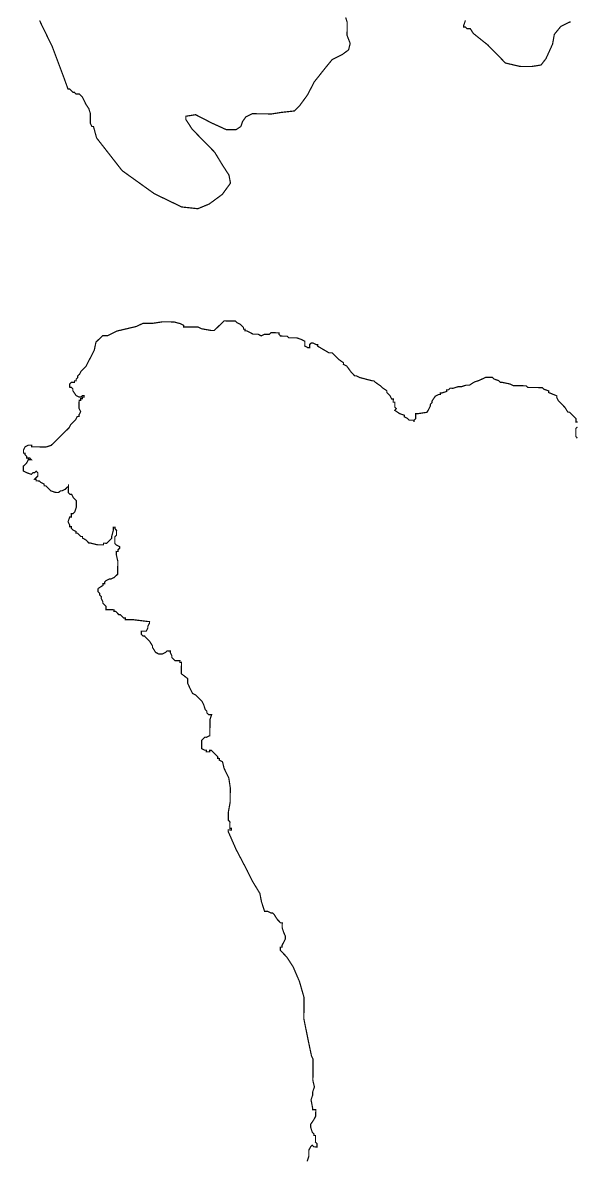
# Model space of a CAD drawing. Header units: metres. Extents: x 290190 to 339802, y 1811045 to 1991312.
# Drawn here: x 297345 to 298719, y 1971597 to 1974414 of the extents above; entities that cross this region are included whole.
import ezdxf

# ---------------------------------------------------------------- set-up
doc = ezdxf.new("R2010")
doc.units = ezdxf.units.M
doc.header["$MEASUREMENT"] = 0
doc.layers.add('HAZARDS LINE', color=1, linetype='Continuous')

msp = doc.modelspace()

# ---------------------------------------------------------------- linework, layer by layer
at = {"layer": 'HAZARDS LINE', "lineweight": 18}
for points in [[(298146.4, 1974426.8, 3.01, 3.01, 0), (298150.3, 1974414.7, 3.01, 3.01, 0), (298149.9, 1974382.5, 3.01, 3.01, 0), (298157.7, 1974362.3, 3.01, 3.01, 0), (298153.5, 1974346.3, 3.01, 3.01, 0), (298137.3, 1974334.4, 3.01, 3.01, 0), (298113.1, 1974322.6, 3.01, 3.01, 0), (298096.8, 1974302.7, 3.01, 3.01, 0), (298068.3, 1974266.8, 3.01, 3.01, 0), (298051.8, 1974234.9, 3.01, 3.01, 0), (298031.4, 1974207, 3.01, 3.01, 0), (298019.2, 1974195, 3.01, 3.01, 0), (297987, 1974191.4, 3.01, 3.01, 0), (297962.9, 1974187.6, 3.01, 3.01, 0), (297914.6, 1974188.1, 3.01, 3.01, 0), (297898.5, 1974180.3, 3.01, 3.01, 0), (297890.3, 1974168.3, 3.01, 3.01, 0), (297886.2, 1974156.3, 3.01, 3.01, 0), (297874, 1974148.4, 3.01, 3.01, 0), (297849.9, 1974148.7, 3.01, 3.01, 0), (297813.9, 1974165.1, 3.01, 3.01, 0), (297773.9, 1974185.7, 3.01, 3.01, 0), (297749.8, 1974181.9, 3.01, 3.01, 0), (297749.7, 1974173.9, 3.01, 3.01, 0), (297765.5, 1974149.6, 3.01, 3.01, 0), (297797.3, 1974117.1, 3.01, 3.01, 0), (297821.2, 1974092.7, 3.01, 3.01, 0), (297840.9, 1974060.3, 3.01, 3.01, 0), (297856.7, 1974036, 3.01, 3.01, 0), (297860.5, 1974015.9, 3.01, 3.01, 0), (297840.1, 1973988, 3.01, 3.01, 0), (297807.7, 1973964.2, 3.01, 3.01, 0), (297779.4, 1973952.5, 3.01, 3.01, 0), (297739.3, 1973956.9, 3.01, 3.01, 0), (297671.3, 1973989.8, 3.01, 3.01, 0), (297591.5, 1974047, 3.01, 3.01, 0), (297528.1, 1974128.1, 3.01, 3.01, 0), (297520.4, 1974156.3, 3.01, 3.01, 0), (297516.4, 1974156.4, 3.01, 3.01, 0), (297512.5, 1974164.4, 3.01, 3.01, 0), (297512.7, 1974188.6, 3.01, 3.01, 0), (297508.8, 1974200.7, 3.01, 3.01, 0), (297500.9, 1974212.8, 3.01, 3.01, 0), (297497, 1974220.9, 3.01, 3.01, 0), (297493.1, 1974229, 3.01, 3.01, 0), (297485.1, 1974237.1, 3.01, 3.01, 0), (297477.1, 1974237.2, 3.01, 3.01, 0), (297473.1, 1974241.3, 3.01, 3.01, 0), (297469.1, 1974241.3, 3.01, 3.01, 0), (297465.1, 1974245.4, 3.01, 3.01, 0), (297461.1, 1974249.4, 3.01, 3.01, 0), (297457.1, 1974249.5, 3.01, 3.01, 0), (297445.4, 1974281.8, 3.01, 3.01, 0), (297418.1, 1974354.4, 3.01, 3.01, 0), (297386.6, 1974419.1, 3.01, 3.01, 0)], [(298705, 1974416.6, 3.01, 3.01, 0), (298680.7, 1974404.8, 3.01, 3.01, 0), (298664.4, 1974384.9, 3.01, 3.01, 0), (298660.1, 1974360.8, 3.01, 3.01, 0), (298643.7, 1974324.8, 3.01, 3.01, 0), (298631.4, 1974308.9, 3.01, 3.01, 0), (298607.3, 1974305.1, 3.01, 3.01, 0), (298579.1, 1974305.4, 3.01, 3.01, 0), (298543, 1974313.9, 3.01, 3.01, 0), (298523.2, 1974334.2, 3.01, 3.01, 0), (298499.3, 1974358.6, 3.01, 3.01, 0), (298463.5, 1974387.1, 3.01, 3.01, 0), (298455.6, 1974399.3, 3.01, 3.01, 0), (298447.5, 1974399.3, 3.01, 3.01, 0), (298443.6, 1974403.4, 3.01, 3.01, 0), (298439.5, 1974403.4, 3.01, 3.01, 0), (298439.6, 1974407.5, 3.01, 3.01, 0), (298443.7, 1974419.5, 3.01, 3.01, 0)], [(298050.8, 1971589.8, 3.01, 3.01, 0), (298054.9, 1971601.8, 3.01, 3.01, 0), (298055, 1971609.8, 3.01, 3.01, 0), (298055.1, 1971617.8, 3.01, 3.01, 0), (298059.2, 1971625.8, 3.01, 3.01, 0), (298063.3, 1971629.8, 3.01, 3.01, 0), (298067.2, 1971625.8, 3.01, 3.01, 0), (298071.3, 1971625.7, 3.01, 3.01, 0), (298075.3, 1971625.7, 3.01, 3.01, 0), (298075.4, 1971633.7, 3.01, 3.01, 0), (298071.4, 1971637.8, 3.01, 3.01, 0), (298071.5, 1971645.8, 3.01, 3.01, 0), (298071.5, 1971649.8, 3.01, 3.01, 0), (298071.6, 1971653.8, 3.01, 3.01, 0), (298067.5, 1971653.9, 3.01, 3.01, 0), (298067.6, 1971657.9, 3.01, 3.01, 0), (298063.6, 1971662, 3.01, 3.01, 0), (298059.7, 1971674.1, 3.01, 3.01, 0), (298059.8, 1971682.1, 3.01, 3.01, 0), (298068, 1971694.1, 3.01, 3.01, 0), (298072.1, 1971702.1, 3.01, 3.01, 0), (298072.2, 1971710.1, 3.01, 3.01, 0), (298072.3, 1971718.2, 3.01, 3.01, 0), (298064.2, 1971718.2, 3.01, 3.01, 0), (298064.3, 1971722.3, 3.01, 3.01, 0), (298060.5, 1971742.4, 3.01, 3.01, 0), (298064.6, 1971754.4, 3.01, 3.01, 0), (298064.7, 1971762.5, 3.01, 3.01, 0), (298068.9, 1971774.5, 3.01, 3.01, 0), (298065, 1971790.6, 3.01, 3.01, 0), (298065.3, 1971814.7, 3.01, 3.01, 0), (298065.5, 1971834.8, 3.01, 3.01, 0), (298065.6, 1971838.8, 3.01, 3.01, 0), (298065.6, 1971842.8, 3.01, 3.01, 0), (298061.7, 1971850.9, 3.01, 3.01, 0), (298054, 1971887.2, 3.01, 3.01, 0), (298042.6, 1971943.6, 3.01, 3.01, 0), (298042.8, 1971963.7, 3.01, 3.01, 0), (298043.2, 1971995.9, 3.01, 3.01, 0), (298031.6, 1972036.2, 3.01, 3.01, 0), (298015.9, 1972072.5, 3.01, 3.01, 0), (298000.1, 1972096.8, 3.01, 3.01, 0), (297984.2, 1972113.1, 3.01, 3.01, 0), (297984.2, 1972117.1, 3.01, 3.01, 0), (297984.3, 1972121.1, 3.01, 3.01, 0), (297988.3, 1972121.1, 3.01, 3.01, 0), (297988.3, 1972125.1, 3.01, 3.01, 0), (297992.4, 1972133.1, 3.01, 3.01, 0), (297996.6, 1972141.1, 3.01, 3.01, 0), (297996.6, 1972145.1, 3.01, 3.01, 0), (297996.6, 1972149.1, 3.01, 3.01, 0), (297992.7, 1972157.2, 3.01, 3.01, 0), (297988.8, 1972169.3, 3.01, 3.01, 0), (297988.9, 1972173.3, 3.01, 3.01, 0), (297988.9, 1972177.4, 3.01, 3.01, 0), (297989, 1972181.4, 3.01, 3.01, 0), (297984.9, 1972181.4, 3.01, 3.01, 0), (297981, 1972185.5, 3.01, 3.01, 0), (297977, 1972189.5, 3.01, 3.01, 0), (297969.1, 1972201.7, 3.01, 3.01, 0), (297965.1, 1972205.8, 3.01, 3.01, 0), (297961.1, 1972205.8, 3.01, 3.01, 0), (297953.1, 1972209.9, 3.01, 3.01, 0), (297949.1, 1972210, 3.01, 3.01, 0), (297945.1, 1972210, 3.01, 3.01, 0), (297937.3, 1972234.2, 3.01, 3.01, 0), (297933.5, 1972254.3, 3.01, 3.01, 0), (297913.8, 1972286.7, 3.01, 3.01, 0), (297902, 1972311, 3.01, 3.01, 0), (297874.4, 1972363.5, 3.01, 3.01, 0), (297854.8, 1972408, 3.01, 3.01, 0), (297854.9, 1972412, 3.01, 3.01, 0), (297858.9, 1972411.9, 3.01, 3.01, 0), (297862.9, 1972411.9, 3.01, 3.01, 0), (297862.9, 1972415.9, 3.01, 3.01, 0), (297858.9, 1972416, 3.01, 3.01, 0), (297859, 1972424, 3.01, 3.01, 0), (297859, 1972428, 3.01, 3.01, 0), (297859.1, 1972432, 3.01, 3.01, 0), (297855.1, 1972436.1, 3.01, 3.01, 0), (297855.2, 1972440.1, 3.01, 3.01, 0), (297855.2, 1972444.1, 3.01, 3.01, 0), (297855.3, 1972448.2, 3.01, 3.01, 0), (297855.3, 1972452.2, 3.01, 3.01, 0), (297855.3, 1972456.2, 3.01, 3.01, 0), (297859.6, 1972480.3, 3.01, 3.01, 0), (297859.7, 1972488.3, 3.01, 3.01, 0), (297860, 1972516.4, 3.01, 3.01, 0), (297856.3, 1972540.6, 3.01, 3.01, 0), (297844.5, 1972564.9, 3.01, 3.01, 0), (297840.6, 1972581, 3.01, 3.01, 0), (297832.6, 1972585.1, 3.01, 3.01, 0), (297832.7, 1972589.1, 3.01, 3.01, 0), (297828.7, 1972589.2, 3.01, 3.01, 0), (297828.7, 1972593.2, 3.01, 3.01, 0), (297816.8, 1972605.4, 3.01, 3.01, 0), (297812.8, 1972609.4, 3.01, 3.01, 0), (297808.8, 1972609.5, 3.01, 3.01, 0), (297808.8, 1972605.5, 3.01, 3.01, 0), (297804.7, 1972605.5, 3.01, 3.01, 0), (297800.7, 1972605.5, 3.01, 3.01, 0), (297800.8, 1972609.6, 3.01, 3.01, 0), (297796.7, 1972609.6, 3.01, 3.01, 0), (297788.7, 1972613.7, 3.01, 3.01, 0), (297788.8, 1972617.7, 3.01, 3.01, 0), (297788.9, 1972629.8, 3.01, 3.01, 0), (297789, 1972633.8, 3.01, 3.01, 0), (297797.1, 1972641.8, 3.01, 3.01, 0), (297801.1, 1972641.7, 3.01, 3.01, 0), (297809.2, 1972645.6, 3.01, 3.01, 0), (297809.2, 1972649.7, 3.01, 3.01, 0), (297809.3, 1972653.7, 3.01, 3.01, 0), (297809.3, 1972657.7, 3.01, 3.01, 0), (297809.4, 1972665.7, 3.01, 3.01, 0), (297809.5, 1972673.8, 3.01, 3.01, 0), (297809.6, 1972685.8, 3.01, 3.01, 0), (297813.8, 1972697.9, 3.01, 3.01, 0), (297809.8, 1972697.9, 3.01, 3.01, 0), (297805.8, 1972697.9, 3.01, 3.01, 0), (297801.8, 1972702, 3.01, 3.01, 0), (297801.8, 1972706, 3.01, 3.01, 0), (297797.9, 1972710.1, 3.01, 3.01, 0), (297794, 1972722.2, 3.01, 3.01, 0), (297790, 1972730.3, 3.01, 3.01, 0), (297782.1, 1972738.4, 3.01, 3.01, 0), (297778.1, 1972742.5, 3.01, 3.01, 0), (297774.1, 1972746.5, 3.01, 3.01, 0), (297766.1, 1972750.6, 3.01, 3.01, 0), (297758.3, 1972766.8, 3.01, 3.01, 0), (297754.4, 1972774.9, 3.01, 3.01, 0), (297754.4, 1972782.9, 3.01, 3.01, 0), (297754.5, 1972787, 3.01, 3.01, 0), (297738.5, 1972799.2, 3.01, 3.01, 0), (297738.6, 1972807.2, 3.01, 3.01, 0), (297738.7, 1972815.3, 3.01, 3.01, 0), (297738.8, 1972823.3, 3.01, 3.01, 0), (297738.9, 1972827.3, 3.01, 3.01, 0), (297734.8, 1972827.4, 3.01, 3.01, 0), (297734.9, 1972831.4, 3.01, 3.01, 0), (297726.8, 1972831.5, 3.01, 3.01, 0), (297722.8, 1972831.5, 3.01, 3.01, 0), (297718.9, 1972835.6, 3.01, 3.01, 0), (297714.9, 1972839.6, 3.01, 3.01, 0), (297714.9, 1972843.7, 3.01, 3.01, 0), (297711, 1972851.7, 3.01, 3.01, 0), (297711, 1972855.8, 3.01, 3.01, 0), (297707, 1972855.8, 3.01, 3.01, 0), (297703, 1972855.9, 3.01, 3.01, 0), (297698.9, 1972851.9, 3.01, 3.01, 0), (297690.9, 1972848, 3.01, 3.01, 0), (297686.8, 1972848, 3.01, 3.01, 0), (297682.8, 1972848, 3.01, 3.01, 0), (297674.8, 1972852.1, 3.01, 3.01, 0), (297666.9, 1972864.3, 3.01, 3.01, 0), (297667, 1972868.3, 3.01, 3.01, 0), (297659.1, 1972880.5, 3.01, 3.01, 0), (297647.1, 1972892.7, 3.01, 3.01, 0), (297643.1, 1972892.7, 3.01, 3.01, 0), (297639.1, 1972896.8, 3.01, 3.01, 0), (297639.2, 1972900.8, 3.01, 3.01, 0), (297639.2, 1972904.8, 3.01, 3.01, 0), (297651.3, 1972904.7, 3.01, 3.01, 0), (297655.4, 1972912.7, 3.01, 3.01, 0), (297655.4, 1972916.7, 3.01, 3.01, 0), (297659.5, 1972924.7, 3.01, 3.01, 0), (297659.6, 1972928.7, 3.01, 3.01, 0), (297655.6, 1972928.7, 3.01, 3.01, 0), (297619.4, 1972933.2, 3.01, 3.01, 0), (297615.4, 1972933.2, 3.01, 3.01, 0), (297611.4, 1972933.2, 3.01, 3.01, 0), (297607.4, 1972933.3, 3.01, 3.01, 0), (297603.4, 1972933.3, 3.01, 3.01, 0), (297599.4, 1972933.4, 3.01, 3.01, 0), (297599.4, 1972937.4, 3.01, 3.01, 0), (297595.4, 1972937.4, 3.01, 3.01, 0), (297591.4, 1972941.5, 3.01, 3.01, 0), (297587.4, 1972945.6, 3.01, 3.01, 0), (297583.4, 1972945.6, 3.01, 3.01, 0), (297579.4, 1972949.7, 3.01, 3.01, 0), (297575.5, 1972953.7, 3.01, 3.01, 0), (297571.4, 1972953.8, 3.01, 3.01, 0), (297571.5, 1972957.8, 3.01, 3.01, 0), (297567.5, 1972957.9, 3.01, 3.01, 0), (297555.4, 1972958, 3.01, 3.01, 0), (297551.4, 1972958, 3.01, 3.01, 0), (297551.4, 1972962, 3.01, 3.01, 0), (297551.5, 1972966.1, 3.01, 3.01, 0), (297547.5, 1972970.1, 3.01, 3.01, 0), (297543.5, 1972974.2, 3.01, 3.01, 0), (297543.6, 1972978.2, 3.01, 3.01, 0), (297539.6, 1972986.3, 3.01, 3.01, 0), (297539.7, 1972990.3, 3.01, 3.01, 0), (297535.7, 1972994.4, 3.01, 3.01, 0), (297535.8, 1972998.4, 3.01, 3.01, 0), (297531.8, 1973002.5, 3.01, 3.01, 0), (297531.8, 1973006.5, 3.01, 3.01, 0), (297531.9, 1973010.5, 3.01, 3.01, 0), (297544, 1973018.4, 3.01, 3.01, 0), (297544.1, 1973022.4, 3.01, 3.01, 0), (297548.1, 1973022.4, 3.01, 3.01, 0), (297548.1, 1973026.4, 3.01, 3.01, 0), (297552.2, 1973030.4, 3.01, 3.01, 0), (297560.3, 1973034.3, 3.01, 3.01, 0), (297564.3, 1973034.3, 3.01, 3.01, 0), (297572.4, 1973038.2, 3.01, 3.01, 0), (297576.4, 1973042.2, 3.01, 3.01, 0), (297580.5, 1973046.1, 3.01, 3.01, 0), (297580.6, 1973058.2, 3.01, 3.01, 0), (297580.7, 1973066.2, 3.01, 3.01, 0), (297580.8, 1973070.3, 3.01, 3.01, 0), (297580.9, 1973078.3, 3.01, 3.01, 0), (297577, 1973094.4, 3.01, 3.01, 0), (297577.1, 1973098.4, 3.01, 3.01, 0), (297577.1, 1973102.5, 3.01, 3.01, 0), (297581.1, 1973102.4, 3.01, 3.01, 0), (297581.2, 1973106.4, 3.01, 3.01, 0), (297585.2, 1973110.4, 3.01, 3.01, 0), (297585.3, 1973114.4, 3.01, 3.01, 0), (297577.3, 1973118.5, 3.01, 3.01, 0), (297573.3, 1973122.6, 3.01, 3.01, 0), (297573.3, 1973126.6, 3.01, 3.01, 0), (297573.4, 1973130.6, 3.01, 3.01, 0), (297573.5, 1973138.7, 3.01, 3.01, 0), (297577.5, 1973142.7, 3.01, 3.01, 0), (297577.6, 1973146.7, 3.01, 3.01, 0), (297577.6, 1973150.7, 3.01, 3.01, 0), (297577.7, 1973154.7, 3.01, 3.01, 0), (297573.7, 1973158.8, 3.01, 3.01, 0), (297573.7, 1973162.8, 3.01, 3.01, 0), (297569.7, 1973162.8, 3.01, 3.01, 0), (297569.6, 1973154.8, 3.01, 3.01, 0), (297565.4, 1973138.8, 3.01, 3.01, 0), (297565.4, 1973134.8, 3.01, 3.01, 0), (297561.3, 1973130.8, 3.01, 3.01, 0), (297557.3, 1973126.8, 3.01, 3.01, 0), (297553.2, 1973122.8, 3.01, 3.01, 0), (297549.2, 1973122.9, 3.01, 3.01, 0), (297545.2, 1973122.9, 3.01, 3.01, 0), (297545.1, 1973118.9, 3.01, 3.01, 0), (297541.1, 1973118.9, 3.01, 3.01, 0), (297537.1, 1973119, 3.01, 3.01, 0), (297533.1, 1973119, 3.01, 3.01, 0), (297529.1, 1973119.1, 3.01, 3.01, 0), (297513, 1973123.3, 3.01, 3.01, 0), (297509, 1973123.3, 3.01, 3.01, 0), (297501.1, 1973131.4, 3.01, 3.01, 0), (297493.1, 1973135.6, 3.01, 3.01, 0), (297493.1, 1973139.6, 3.01, 3.01, 0), (297489.1, 1973139.6, 3.01, 3.01, 0), (297485.1, 1973143.7, 3.01, 3.01, 0), (297481.1, 1973147.7, 3.01, 3.01, 0), (297477.1, 1973147.8, 3.01, 3.01, 0), (297477.2, 1973151.8, 3.01, 3.01, 0), (297469.2, 1973155.9, 3.01, 3.01, 0), (297465.2, 1973160, 3.01, 3.01, 0), (297465.2, 1973164, 3.01, 3.01, 0), (297461.2, 1973164, 3.01, 3.01, 0), (297461.3, 1973168.1, 3.01, 3.01, 0), (297457.3, 1973176.1, 3.01, 3.01, 0), (297461.5, 1973188.2, 3.01, 3.01, 0), (297465.5, 1973188.1, 3.01, 3.01, 0), (297465.6, 1973192.1, 3.01, 3.01, 0), (297465.6, 1973196.2, 3.01, 3.01, 0), (297469.6, 1973196.1, 3.01, 3.01, 0), (297473.7, 1973200.1, 3.01, 3.01, 0), (297477.8, 1973212.1, 3.01, 3.01, 0), (297477.9, 1973220.1, 3.01, 3.01, 0), (297478, 1973228.2, 3.01, 3.01, 0), (297470.1, 1973236.3, 3.01, 3.01, 0), (297466.1, 1973244.4, 3.01, 3.01, 0), (297462.1, 1973244.4, 3.01, 3.01, 0), (297458.1, 1973248.5, 3.01, 3.01, 0), (297458.2, 1973252.5, 3.01, 3.01, 0), (297458.2, 1973256.5, 3.01, 3.01, 0), (297458.3, 1973260.6, 3.01, 3.01, 0), (297458.3, 1973264.6, 3.01, 3.01, 0), (297458.4, 1973268.6, 3.01, 3.01, 0), (297458.3, 1973264.6, 3.01, 3.01, 0), (297454.2, 1973260.6, 3.01, 3.01, 0), (297450.2, 1973256.6, 3.01, 3.01, 0), (297442.1, 1973252.7, 3.01, 3.01, 0), (297438.1, 1973252.7, 3.01, 3.01, 0), (297434, 1973248.8, 3.01, 3.01, 0), (297430, 1973248.8, 3.01, 3.01, 0), (297426, 1973248.9, 3.01, 3.01, 0), (297414, 1973253, 3.01, 3.01, 0), (297402, 1973265.2, 3.01, 3.01, 0), (297398, 1973265.2, 3.01, 3.01, 0), (297398.1, 1973269.3, 3.01, 3.01, 0), (297390.1, 1973273.4, 3.01, 3.01, 0), (297386.1, 1973277.4, 3.01, 3.01, 0), (297382.1, 1973277.5, 3.01, 3.01, 0), (297378.1, 1973277.5, 3.01, 3.01, 0), (297378.1, 1973281.5, 3.01, 3.01, 0), (297374.1, 1973281.6, 3.01, 3.01, 0), (297382.2, 1973289.5, 3.01, 3.01, 0), (297382.3, 1973293.6, 3.01, 3.01, 0), (297382.3, 1973297.6, 3.01, 3.01, 0), (297378.3, 1973301.6, 3.01, 3.01, 0), (297374.3, 1973297.7, 3.01, 3.01, 0), (297370.3, 1973297.7, 3.01, 3.01, 0), (297366.2, 1973293.7, 3.01, 3.01, 0), (297354.2, 1973297.9, 3.01, 3.01, 0), (297346.2, 1973302, 3.01, 3.01, 0), (297346.2, 1973306, 3.01, 3.01, 0), (297346.3, 1973310, 3.01, 3.01, 0), (297346.3, 1973314, 3.01, 3.01, 0), (297350.4, 1973318, 3.01, 3.01, 0), (297354.4, 1973322, 3.01, 3.01, 0), (297358.6, 1973330, 3.01, 3.01, 0), (297362.6, 1973329.9, 3.01, 3.01, 0), (297366.6, 1973329.9, 3.01, 3.01, 0), (297362.6, 1973334, 3.01, 3.01, 0), (297358.6, 1973334, 3.01, 3.01, 0), (297358.6, 1973330, 3.01, 3.01, 0), (297358.6, 1973334, 3.01, 3.01, 0), (297354.6, 1973334.1, 3.01, 3.01, 0), (297354.6, 1973338.1, 3.01, 3.01, 0), (297350.6, 1973342.1, 3.01, 3.01, 0), (297350.7, 1973346.2, 3.01, 3.01, 0), (297346.7, 1973346.2, 3.01, 3.01, 0), (297346.8, 1973354.2, 3.01, 3.01, 0), (297350.9, 1973362.2, 3.01, 3.01, 0), (297359, 1973366.2, 3.01, 3.01, 0), (297363, 1973366.1, 3.01, 3.01, 0), (297367, 1973366.1, 3.01, 3.01, 0), (297366.9, 1973362.1, 3.01, 3.01, 0), (297371, 1973362, 3.01, 3.01, 0), (297375, 1973362, 3.01, 3.01, 0), (297379, 1973361.9, 3.01, 3.01, 0), (297383, 1973361.9, 3.01, 3.01, 0), (297387, 1973361.8, 3.01, 3.01, 0), (297403.1, 1973361.7, 3.01, 3.01, 0), (297415.2, 1973365.5, 3.01, 3.01, 0), (297427.4, 1973377.5, 3.01, 3.01, 0), (297443.7, 1973393.4, 3.01, 3.01, 0), (297459.9, 1973409.3, 3.01, 3.01, 0), (297464, 1973417.3, 3.01, 3.01, 0), (297476.2, 1973429.2, 3.01, 3.01, 0), (297480.3, 1973437.2, 3.01, 3.01, 0), (297484.3, 1973437.1, 3.01, 3.01, 0), (297484.4, 1973441.2, 3.01, 3.01, 0), (297488.5, 1973449.2, 3.01, 3.01, 0), (297484.6, 1973457.2, 3.01, 3.01, 0), (297484.6, 1973461.3, 3.01, 3.01, 0), (297484.6, 1973465.3, 3.01, 3.01, 0), (297484.7, 1973469.3, 3.01, 3.01, 0), (297484.7, 1973473.3, 3.01, 3.01, 0), (297484.8, 1973477.3, 3.01, 3.01, 0), (297488.8, 1973477.3, 3.01, 3.01, 0), (297488.8, 1973481.3, 3.01, 3.01, 0), (297492.9, 1973481.3, 3.01, 3.01, 0), (297492.9, 1973485.3, 3.01, 3.01, 0), (297496.9, 1973485.2, 3.01, 3.01, 0), (297497, 1973489.3, 3.01, 3.01, 0), (297492.9, 1973489.3, 3.01, 3.01, 0), (297488.9, 1973485.3, 3.01, 3.01, 0), (297484.9, 1973485.4, 3.01, 3.01, 0), (297476.9, 1973489.5, 3.01, 3.01, 0), (297469, 1973501.6, 3.01, 3.01, 0), (297469, 1973505.7, 3.01, 3.01, 0), (297465, 1973509.7, 3.01, 3.01, 0), (297461, 1973509.8, 3.01, 3.01, 0), (297461.1, 1973513.8, 3.01, 3.01, 0), (297461.1, 1973517.8, 3.01, 3.01, 0), (297465.2, 1973521.8, 3.01, 3.01, 0), (297469.2, 1973521.7, 3.01, 3.01, 0), (297473.2, 1973521.7, 3.01, 3.01, 0), (297473.3, 1973525.7, 3.01, 3.01, 0), (297477.3, 1973525.7, 3.01, 3.01, 0), (297477.3, 1973529.7, 3.01, 3.01, 0), (297481.4, 1973533.7, 3.01, 3.01, 0), (297481.4, 1973537.7, 3.01, 3.01, 0), (297485.5, 1973541.6, 3.01, 3.01, 0), (297489.6, 1973549.6, 3.01, 3.01, 0), (297493.7, 1973553.6, 3.01, 3.01, 0), (297497.7, 1973557.6, 3.01, 3.01, 0), (297501.8, 1973561.6, 3.01, 3.01, 0), (297510, 1973577.6, 3.01, 3.01, 0), (297522.3, 1973601.5, 3.01, 3.01, 0), (297526.6, 1973621.6, 3.01, 3.01, 0), (297534.7, 1973629.5, 3.01, 3.01, 0), (297542.8, 1973637.5, 3.01, 3.01, 0), (297554.9, 1973637.4, 3.01, 3.01, 0), (297579.1, 1973649.2, 3.01, 3.01, 0), (297611.4, 1973656.8, 3.01, 3.01, 0), (297627.5, 1973660.7, 3.01, 3.01, 0), (297643.6, 1973668.5, 3.01, 3.01, 0), (297667.8, 1973668.3, 3.01, 3.01, 0), (297691.9, 1973672, 3.01, 3.01, 0), (297708, 1973671.9, 3.01, 3.01, 0), (297720, 1973671.7, 3.01, 3.01, 0), (297736.1, 1973667.5, 3.01, 3.01, 0), (297744.1, 1973663.4, 3.01, 3.01, 0), (297744, 1973659.4, 3.01, 3.01, 0), (297748, 1973659.4, 3.01, 3.01, 0), (297752.1, 1973659.3, 3.01, 3.01, 0), (297764.1, 1973659.2, 3.01, 3.01, 0), (297768.1, 1973659.1, 3.01, 3.01, 0), (297780.2, 1973659, 3.01, 3.01, 0), (297788.2, 1973654.9, 3.01, 3.01, 0), (297812.3, 1973650.6, 3.01, 3.01, 0), (297820.3, 1973650.5, 3.01, 3.01, 0), (297828.4, 1973658.5, 3.01, 3.01, 0), (297836.5, 1973666.4, 3.01, 3.01, 0), (297844.7, 1973674.4, 3.01, 3.01, 0), (297848.7, 1973674.3, 3.01, 3.01, 0), (297852.7, 1973674.3, 3.01, 3.01, 0), (297856.7, 1973674.2, 3.01, 3.01, 0), (297860.7, 1973674.2, 3.01, 3.01, 0), (297864.8, 1973674.1, 3.01, 3.01, 0), (297868.8, 1973674.1, 3.01, 3.01, 0), (297872.8, 1973674.1, 3.01, 3.01, 0), (297876.8, 1973670, 3.01, 3.01, 0), (297884.8, 1973665.9, 3.01, 3.01, 0), (297888.7, 1973661.8, 3.01, 3.01, 0), (297892.7, 1973657.8, 3.01, 3.01, 0), (297892.7, 1973653.7, 3.01, 3.01, 0), (297896.7, 1973653.7, 3.01, 3.01, 0), (297896.6, 1973649.7, 3.01, 3.01, 0), (297900.7, 1973649.6, 3.01, 3.01, 0), (297908.7, 1973645.5, 3.01, 3.01, 0), (297916.7, 1973641.4, 3.01, 3.01, 0), (297920.7, 1973641.4, 3.01, 3.01, 0), (297928.7, 1973641.3, 3.01, 3.01, 0), (297936.7, 1973637.2, 3.01, 3.01, 0), (297944.8, 1973641.1, 3.01, 3.01, 0), (297952.8, 1973641, 3.01, 3.01, 0), (297956.8, 1973641, 3.01, 3.01, 0), (297960.9, 1973644.9, 3.01, 3.01, 0), (297968.9, 1973644.9, 3.01, 3.01, 0), (297981, 1973644.7, 3.01, 3.01, 0), (297981, 1973640.7, 3.01, 3.01, 0), (297984.9, 1973636.6, 3.01, 3.01, 0), (298001, 1973636.5, 3.01, 3.01, 0), (298005, 1973632.4, 3.01, 3.01, 0), (298013, 1973632.3, 3.01, 3.01, 0), (298017, 1973632.3, 3.01, 3.01, 0), (298025.1, 1973632.2, 3.01, 3.01, 0), (298037.1, 1973628, 3.01, 3.01, 0), (298045.1, 1973623.9, 3.01, 3.01, 0), (298045, 1973615.9, 3.01, 3.01, 0), (298044.9, 1973611.9, 3.01, 3.01, 0), (298052.9, 1973607.7, 3.01, 3.01, 0), (298057, 1973607.7, 3.01, 3.01, 0), (298057, 1973615.7, 3.01, 3.01, 0), (298061.1, 1973619.7, 3.01, 3.01, 0), (298065.1, 1973619.7, 3.01, 3.01, 0), (298073.1, 1973615.6, 3.01, 3.01, 0), (298077.1, 1973615.5, 3.01, 3.01, 0), (298077.1, 1973611.5, 3.01, 3.01, 0), (298105, 1973595.1, 3.01, 3.01, 0), (298109.1, 1973595.1, 3.01, 3.01, 0), (298113.1, 1973595, 3.01, 3.01, 0), (298117.1, 1973591, 3.01, 3.01, 0), (298129, 1973578.8, 3.01, 3.01, 0), (298141, 1973570.6, 3.01, 3.01, 0), (298140.9, 1973566.6, 3.01, 3.01, 0), (298148.9, 1973562.5, 3.01, 3.01, 0), (298160.8, 1973546.3, 3.01, 3.01, 0), (298168.7, 1973538.1, 3.01, 3.01, 0), (298172.7, 1973538.1, 3.01, 3.01, 0), (298180.7, 1973534, 3.01, 3.01, 0), (298212.8, 1973525.6, 3.01, 3.01, 0), (298216.8, 1973525.5, 3.01, 3.01, 0), (298220.8, 1973521.5, 3.01, 3.01, 0), (298232.8, 1973513.3, 3.01, 3.01, 0), (298236.7, 1973509.2, 3.01, 3.01, 0), (298248.7, 1973501.1, 3.01, 3.01, 0), (298248.7, 1973497, 3.01, 3.01, 0), (298252.6, 1973493, 3.01, 3.01, 0), (298256.6, 1973488.9, 3.01, 3.01, 0), (298260.5, 1973480.8, 3.01, 3.01, 0), (298264.6, 1973480.8, 3.01, 3.01, 0), (298264.5, 1973476.8, 3.01, 3.01, 0), (298264.5, 1973472.8, 3.01, 3.01, 0), (298268.5, 1973472.7, 3.01, 3.01, 0), (298268.4, 1973468.7, 3.01, 3.01, 0), (298268.4, 1973464.7, 3.01, 3.01, 0), (298268.4, 1973460.6, 3.01, 3.01, 0), (298272.3, 1973456.6, 3.01, 3.01, 0), (298268.3, 1973452.6, 3.01, 3.01, 0), (298280.2, 1973444.4, 3.01, 3.01, 0), (298292.2, 1973440.3, 3.01, 3.01, 0), (298292.2, 1973436.3, 3.01, 3.01, 0), (298300.2, 1973432.2, 3.01, 3.01, 0), (298304.2, 1973428.1, 3.01, 3.01, 0), (298308.2, 1973428.1, 3.01, 3.01, 0), (298312.2, 1973428, 3.01, 3.01, 0), (298316.2, 1973428, 3.01, 3.01, 0), (298316.2, 1973423.9, 3.01, 3.01, 0), (298316.2, 1973428, 3.01, 3.01, 0), (298320.3, 1973431.9, 3.01, 3.01, 0), (298320.3, 1973436, 3.01, 3.01, 0), (298320.4, 1973440, 3.01, 3.01, 0), (298320.4, 1973444, 3.01, 3.01, 0), (298324.4, 1973444, 3.01, 3.01, 0), (298348.6, 1973447.7, 3.01, 3.01, 0), (298352.7, 1973455.7, 3.01, 3.01, 0), (298356.8, 1973463.7, 3.01, 3.01, 0), (298356.9, 1973467.7, 3.01, 3.01, 0), (298360.9, 1973471.7, 3.01, 3.01, 0), (298361, 1973475.7, 3.01, 3.01, 0), (298369.1, 1973487.7, 3.01, 3.01, 0), (298377.2, 1973491.6, 3.01, 3.01, 0), (298381.2, 1973491.6, 3.01, 3.01, 0), (298381.3, 1973495.6, 3.01, 3.01, 0), (298385.3, 1973495.5, 3.01, 3.01, 0), (298397.4, 1973499.4, 3.01, 3.01, 0), (298397.4, 1973503.4, 3.01, 3.01, 0), (298401.5, 1973503.4, 3.01, 3.01, 0), (298405.5, 1973507.4, 3.01, 3.01, 0), (298409.5, 1973507.3, 3.01, 3.01, 0), (298413.6, 1973507.3, 3.01, 3.01, 0), (298425.7, 1973511.2, 3.01, 3.01, 0), (298429.7, 1973511.1, 3.01, 3.01, 0), (298433.7, 1973511.1, 3.01, 3.01, 0), (298445.8, 1973515, 3.01, 3.01, 0), (298449.8, 1973514.9, 3.01, 3.01, 0), (298453.8, 1973514.9, 3.01, 3.01, 0), (298466, 1973522.8, 3.01, 3.01, 0), (298478.1, 1973526.7, 3.01, 3.01, 0), (298486.2, 1973530.6, 3.01, 3.01, 0), (298494.3, 1973534.5, 3.01, 3.01, 0), (298502.3, 1973534.4, 3.01, 3.01, 0), (298506.3, 1973534.4, 3.01, 3.01, 0), (298510.3, 1973534.4, 3.01, 3.01, 0), (298514.3, 1973530.3, 3.01, 3.01, 0), (298526.3, 1973526.1, 3.01, 3.01, 0), (298530.3, 1973522.1, 3.01, 3.01, 0), (298534.3, 1973522, 3.01, 3.01, 0), (298554.4, 1973517.8, 3.01, 3.01, 0), (298562.4, 1973513.7, 3.01, 3.01, 0), (298570.4, 1973513.6, 3.01, 3.01, 0), (298574.4, 1973513.6, 3.01, 3.01, 0), (298582.4, 1973513.5, 3.01, 3.01, 0), (298586.5, 1973513.4, 3.01, 3.01, 0), (298594.5, 1973513.3, 3.01, 3.01, 0), (298598.5, 1973509.3, 3.01, 3.01, 0), (298602.5, 1973509.2, 3.01, 3.01, 0), (298606.5, 1973509.2, 3.01, 3.01, 0), (298618.6, 1973509, 3.01, 3.01, 0), (298634.6, 1973508.9, 3.01, 3.01, 0), (298638.6, 1973504.8, 3.01, 3.01, 0), (298650.6, 1973500.6, 3.01, 3.01, 0), (298650.6, 1973496.6, 3.01, 3.01, 0), (298670.6, 1973488.4, 3.01, 3.01, 0), (298670.5, 1973484.4, 3.01, 3.01, 0), (298674.5, 1973476.3, 3.01, 3.01, 0), (298686.4, 1973464.1, 3.01, 3.01, 0), (298690.4, 1973460, 3.01, 3.01, 0), (298698.3, 1973447.9, 3.01, 3.01, 0), (298702.3, 1973447.8, 3.01, 3.01, 0), (298706.3, 1973443.8, 3.01, 3.01, 0), (298710.2, 1973439.7, 3.01, 3.01, 0), (298714.2, 1973435.6, 3.01, 3.01, 0), (298718.2, 1973431.6, 3.01, 3.01, 0), (298718.2, 1973427.5, 3.01, 3.01, 0), (298718.1, 1973423.5, 3.01, 3.01, 0), (298722.1, 1973423.5, 3.01, 3.01, 0)], [(298722, 1973411.4, 3.01, 3.01, 0), (298717.9, 1973407.4, 3.01, 3.01, 0), (298717.8, 1973395.4, 3.01, 3.01, 0), (298717.8, 1973391.4, 3.01, 3.01, 0), (298717.7, 1973387.4, 3.01, 3.01, 0), (298721.7, 1973383.3, 3.01, 3.01, 0)]]:
    msp.add_lwpolyline(points, format="xyseb", dxfattribs=at)

doc.saveas('drawing.dxf')
